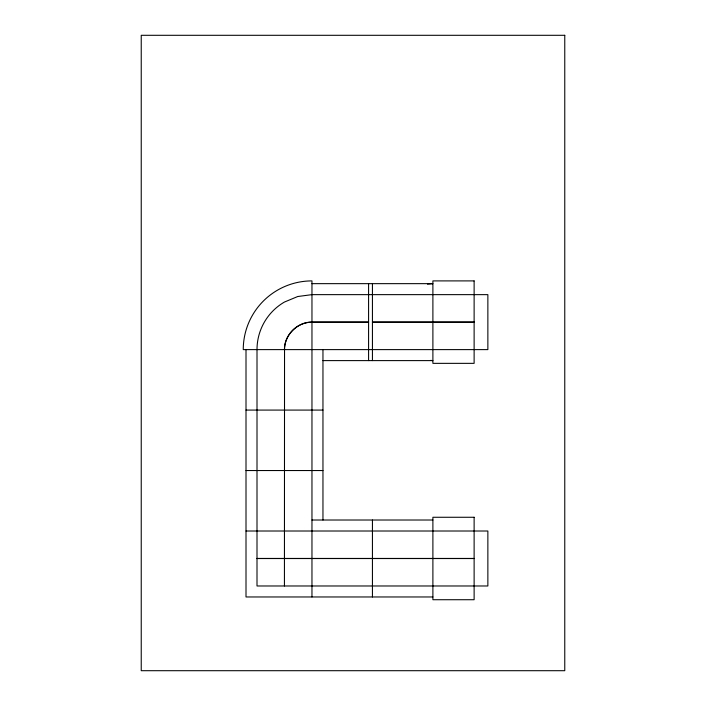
<?xml version="1.0" encoding="UTF-8"?>
<svg xmlns="http://www.w3.org/2000/svg" width="706" height="706" viewBox="0 0 706 706"><rect width="100%" height="100%" fill="white"/><g stroke="black" fill="none" stroke-linecap="round" stroke-linejoin="round"><path stroke-width="1.06" d="M284.43 349.611C284.333 334.873 297.226 321.98 311.964 322.077L368.585 322.077M368.585 322.183L311.964 322.183C297.288 322.095 284.447 334.935 284.536 349.611L284.43 585.98M311.964 596.967L311.964 280.9A68.711 68.711 0 0 0 243.252 349.611L487.864 349.611L487.864 294.64L311.964 294.64L297.738 296.52L284.43 302.053A54.927 54.927 0 0 0 257.01 349.611L257.002 585.98L487.864 585.98L487.864 531.009L246.006 531.009M427.448 284.147L432.893 283.653L311.964 283.653M372.433 322.077L474.123 322.077M372.433 322.183L474.123 322.183M322.96 360.607L432.893 360.607L430.722 360.387M246.006 410.08L322.96 410.08M246.006 470.54L322.96 470.54M311.964 520.013L432.893 520.013M257.002 558.437L474.123 558.437M257.002 558.543L474.123 558.543M432.893 596.967L246.006 596.967L246.006 349.611M372.433 283.653L372.433 360.607M372.433 520.013L372.433 596.967M368.585 283.653L368.585 360.607M322.96 349.611L322.96 520.013M564.765 35.3L141.235 35.3L141.235 670.7L564.765 670.7L564.765 35.3M474.123 280.9L432.893 280.9L432.893 363.352L474.123 363.352L474.123 280.9M474.123 517.269L432.893 517.269L432.893 599.721L474.123 599.721L474.123 517.269"/></g></svg>
